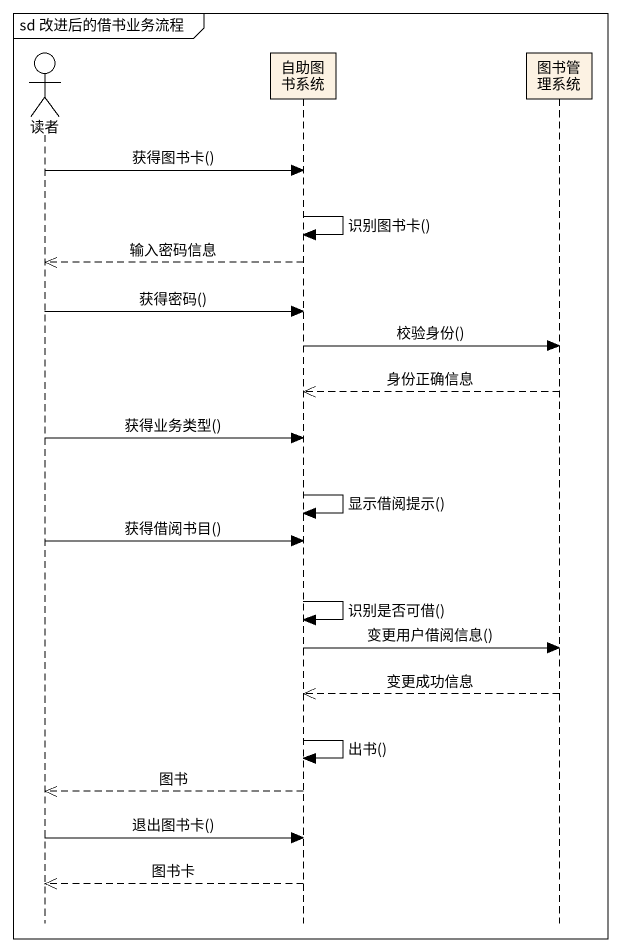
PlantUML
@startuml
mainframe sd 改进后的借书业务流程
hide footbox
actor 读者
participant 自助图书系统
participant 图书管理系统

读者 -> 自助图书系统 : 获得图书卡()
自助图书系统 -> 自助图书系统 : 识别图书卡()
自助图书系统 -->> 读者 : 输入密码信息
读者 -> 自助图书系统 : 获得密码()
自助图书系统 -> 图书管理系统 : 校验身份()
图书管理系统 -->> 自助图书系统 : 身份正确信息
读者 -> 自助图书系统 : 获得业务类型()
自助图书系统 -> 自助图书系统 : 显示借阅提示()
读者 -> 自助图书系统 : 获得借阅书目()
自助图书系统 -> 自助图书系统 : 识别是否可借()
自助图书系统 -> 图书管理系统 : 变更用户借阅信息()
图书管理系统 -->> 自助图书系统 : 变更成功信息
自助图书系统 -> 自助图书系统 : 出书()
自助图书系统 -->> 读者 : 图书
读者 -> 自助图书系统 : 退出图书卡()
自助图书系统 -->> 读者 : 图书卡
@enduml
